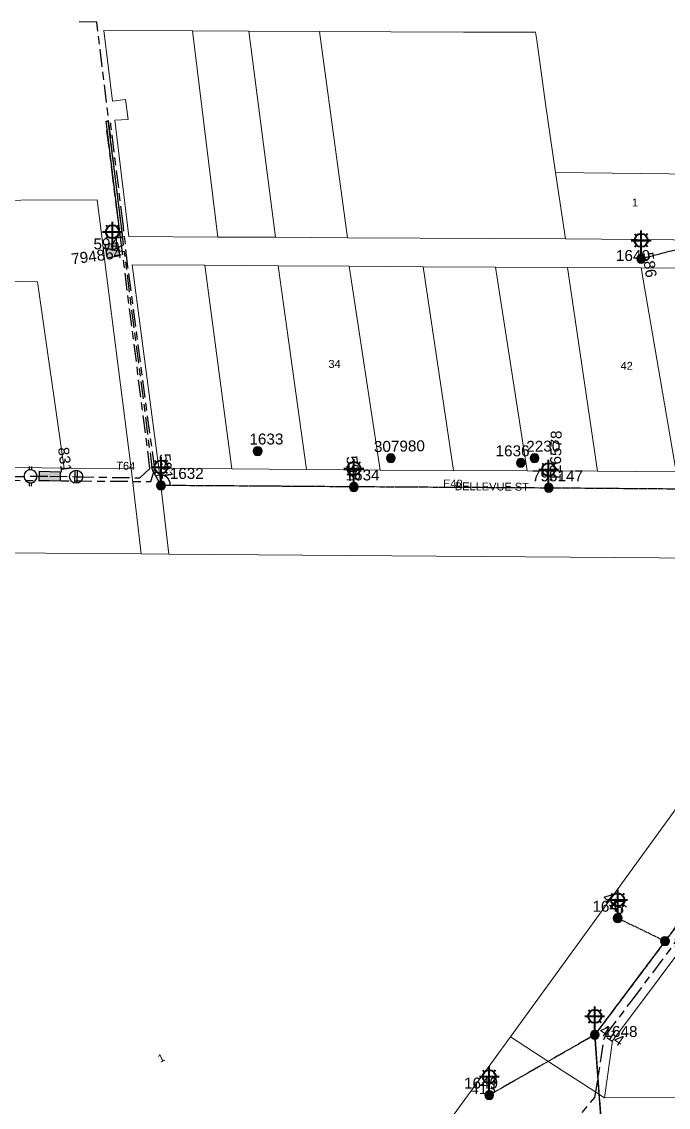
# Model space of a CAD drawing. Header units: metres. Extents: x 315298 to 316343, y 6257802 to 6258556.
# Drawn here: x 315530.3 to 315678, y 6258183.6 to 6258431.5 of the extents above; entities that cross this region are included whole.
import ezdxf
from ezdxf.enums import TextEntityAlignment as Align

# ---------------------------------------------------------------- set-up
doc = ezdxf.new("R2010")
doc.units = ezdxf.units.M
for name, pattern in [('Cable Exist OH', [1, 1, 0]), ('Cable Exist UG', [8.2, 4, -1.2, 1.8, -1.2]), ('DASHED', [0.75, 0.5, -0.25])]:
    doc.linetypes.add(name, pattern=pattern)
doc.layers.get('0').update_dxf_attribs({"color": 6})
for name, color, linetype, lineweight in [('Cadastre Buildings_SP_EXT', 9, 'Continuous', 5), ('Cadastre Land Parcels_SP_EXT', 9, 'Continuous', 5), ('Cadastre Roads_SP_EXT', 9, 'Continuous', 5)]:
    doc.layers.add(name, color=color, linetype=linetype, lineweight=lineweight)
for name, color, linetype in [('Duct_SP_EXT', 7, 'Continuous'), ('Equip_LV_EXT', 7, 'Continuous'), ('Equip_SP_SL_EXT', 7, 'Continuous'), ('Mains_HV_EXT', 7, 'Continuous'), ('Mains_LV_EXT', 7, 'Continuous'), ('Mains_SL_EXT', 7, 'Continuous'), ('OH_Details_SP_MISC', 7, 'Continuous'), ('SupportsOH_SP_TR_HV_LV_SL_EXT', 7, 'Continuous'), ('SupportsUG_SP_LV_EXT', 7, 'Continuous'), ('SupportsUG_SP_LV_SL_EXT', 7, 'Continuous')]:
    doc.layers.add(name, color=color, linetype=linetype)
doc.layers.add('UNKNOWN_FEATURES', color=1, linetype='DASHED', plot=False)
doc.styles.add('COLUMN_LABEL', font='arial.ttf')
doc.styles.add('iecARIAL', font='arial.ttf', dxfattribs={"height": 2})
doc.styles.add('POLE_LABEL', font='arial.ttf')
doc.styles.get("Standard").update_dxf_attribs({"font": 'arial.ttf'})

# ---------------------------------------------------------------- blocks, each defined once
blk = doc.blocks.new('COLUMN_EXT')
blk.add_hatch(color=256).paths.add_polyline_path([(-1.49, 1.48), (-1.49, -1.49), (1.48, -1.49), (1.48, 1.48)])
blk.add_lwpolyline([(-1.49, -1.49), (1.48, -1.49), (1.48, 1.48), (-1.49, 1.48)], close=True)
for tag, height, style, flags, p in [('ASSET_NUM', 2.5, 'COLUMN_LABEL', 8, (2, 2)), ('STRUCTURE_PLANT_NUMBER', 0.2, 'POLE_LABEL', 9, (1.81, 0.03)), ('STREET_CODE', 0.2, 'COLUMN_LABEL', 9, (1.81, -0.2))]:
    blk.add_attdef(tag, text='', height=height, dxfattribs=dict(style=style, flags=flags)).set_placement(p, align=Align.MIDDLE_LEFT)
at = {"flags": 1}
blk.add_attdef('Z', (1.81, -2.35), '', height=0.2, dxfattribs=at)
at = {"flags": 9}
for tag, p in [('COLUMN_TYPE', (1.81, -0.4)), ('OWNED_BY', (1.81, -0.6)), ('STATE', (1.81, -0.8)), ('USAGE', (1.81, -1)), ('STREETNAME', (1.81, -1.6)), ('SUBURB', (1.81, -1.8)), ('LEGEND', (1.81, -1.2)), ('LOCATION', (1.81, -1.4)), ('NOTES', (1.81, -2))]:
    blk.add_attdef(tag, text='', height=0.2, dxfattribs=at).set_placement(p, align=Align.MIDDLE_LEFT)
blk = doc.blocks.new('PILLAR_EXT')
blk.add_hatch(color=256).paths.add_polyline_path([(-2.475, 0.99), (-2.475, -0.99), (2.475, -0.99), (2.475, 0.99)])
blk.add_lwpolyline([(-2.475, -0.99), (2.475, -0.99), (2.475, 0.99), (-2.475, 0.99)], close=True)
at = {"style": 'iecARIAL', "flags": 8}
blk.add_attdef('ASSET_NUM', (1.5, 3.5), '', height=2.5, dxfattribs=at)
for tag, p, flags in [('OWNED_BY', (0, -0.2), 9), ('STATE', (0, -0.4), 9), ('SUPPORT_TYPE', (0, -0.6), 9), ('STREETNAME', (0, -1.8), 9), ('SUBURB', (0, -2), 1), ('USAGE', (0, -0.8), 9), ('LEGEND', (0, -1), 9), ('LOCATION', (0, -1.2), 9), ('NOTES', (0, -1.4), 9), ('PARENT', (0, -1.6), 9)]:
    blk.add_attdef(tag, p, '', height=0.2, dxfattribs=dict(flags=flags))
blk = doc.blocks.new('SL_LANTERN_EXT')
at = {"lineweight": 40}
for p, q in [((-1.46, 5.68), (-1.06, 5.28)), ((0, 1.97), (0, 6.47)), ((1.46, 5.68), (1.06, 5.28)), ((-2.25, 4.22), (2.25, 4.22)), ((-1.46, 2.76), (-1.06, 3.16)), ((0, 0), (0, 2.72)), ((1.46, 2.76), (1.06, 3.16))]:
    blk.add_line(p, q, dxfattribs=at)
blk.add_circle((0, 4.22), 1.5, dxfattribs=at)
at = {"style": 'iecARIAL', "flags": 8}
blk.add_attdef('ASSET_NUM', (1.5, 1.5), '', height=2.5, dxfattribs=at)
for tag, p, height, flags in [('OPERATING_VOLTAGE', (0.98, -1.65), 0.2, 9), ('ORIENTATION', (0.98, -1.85), 0.2, 9), ('OWNED_BY', (0.98, -2.05), 0.2, 9), ('STATE', (0.98, -2.25), 0.2, 9), ('CONSTRUCTED_VOLTAGE', (0.98, -0.65), 0.2, 9), ('CONTROL_TYPE', (0.98, -0.85), 0.2, 9), ('LANTERN_PURPOSE', (0.98, -1.05), 0.2, 9), ('LANTERN_TYPE', (0.98, -1.25), 0.2, 9), ('NO_PHASES', (0.98, -1.45), 0.2, 9), ('USAGE', (0.98, -2.45), 0.2, 9), ('CEXIST', (0.98, -2.65), 0.2, 9), ('LNUMBER', (2.18, -3.25), 2.5, 8), ('CNEW', (0.98, -2.85), 0.2, 9), ('CNUMBER', (0.98, -3.05), 0.2, 9), ('CREMOVE', (0.98, -3.25), 0.2, 9), ('CREPLACE', (0.98, -3.45), 0.2, 9), ('LKINGHEIGHT', (0.98, -3.65), 0.2, 9), ('LBRACKET', (0.98, -3.85), 0.2, 9), ('LBRACKETVOCAB', (0.98, -4.05), 0.2, 9), ('LCATEGORY', (0.98, -4.25), 0.2, 9), ('LCHARGE1', (0.98, -4.45), 0.2, 9), ('LCHARGE1PERCENT', (0.98, -4.65), 0.2, 9), ('LCHARGE2', (0.98, -4.85), 0.2, 9), ('LCHARGE2PERCENT', (0.98, -5.05), 0.2, 9), ('LCHARGE3', (0.98, -5.25), 0.2, 9), ('LCHARGE3PERCENT', (0.98, -5.45), 0.2, 9), ('LEXIST', (0.98, -5.65), 0.2, 9), ('LLAMP', (0.98, -5.85), 0.2, 9), ('LLAMPVOCAB', (0.98, -6.05), 0.2, 9), ('LMAST', (0.98, -6.25), 0.2, 9), ('LMASTVOCAB', (0.98, -6.45), 0.2, 9), ('LNEW', (0.98, -6.65), 0.2, 9), ('LANTNUMBER', (0.98, -6.85), 0.2, 9), ('LOUTREACH', (0.98, -7.25), 0.2, 9), ('LOUTREACHVOCAB', (0.98, -7.45), 0.2, 9), ('STREETNAME', (0.98, -9.25), 0.2, 9), ('SUBURB', (0.98, -9.45), 0.2, 1), ('LRATECODE', (0.98, -7.65), 0.2, 9), ('LREMOVE', (0.98, -7.85), 0.2, 9), ('LREPLACE', (0.98, -8.05), 0.2, 9), ('LTYPE', (0.98, -8.25), 0.2, 9), ('LTYPEVOCAB', (0.98, -8.45), 0.2, 9), ('LEGEND', (0.98, -8.65), 0.2, 9), ('LOCATION', (0.98, -8.85), 0.2, 9), ('NOTES', (0.98, -9.05), 0.2, 9)]:
    blk.add_attdef(tag, p, '', height=height, dxfattribs=dict(flags=flags))
blk = doc.blocks.new('POLE_EXT')
blk.add_hatch(color=256).paths.add_polyline_path([(-1, 0, 1), (1, 0, 1)])
blk.add_lwpolyline([(-1, 0, 1), (1, 0, 1)], format="xyb", close=True)
for tag, height, flags, p in [('pNumber', 2.5, 8, (-17.84, 2.07)), ('OWNED_BY', 0.2, 9, (1.35, -0.4)), ('SPECIAL_USE', 0.2, 9, (1.35, -0.8)), ('STATE', 0.2, 9, (1.35, -1)), ('cLV', 0.2, 9, (1.35, -1.4)), ('hDepth', 0.2, 9, (1.35, -1.6)), ('hDia', 0.2, 9, (1.35, -1.8)), ('cHV', 0.2, 9, (1.35, -2)), ('PARENT', 0.2, 9, (1.35, -0.6)), ('USAGE', 0.2, 9, (1.35, -1.2)), ('LBRACKET', 0.2, 9, (1.35, -2.2)), ('LExisting', 0.2, 9, (1.35, -2.4)), ('cLinedev', 0.2, 9, (1.35, -3.4)), ('pExisting', 0.2, 9, (1.35, -3.8)), ('pFooting', 0.2, 9, (1.35, -4.4)), ('pNew', 0.2, 9, (1.35, -4.6)), ('pRelocate', 0.2, 9, (1.35, -5)), ('LANTNUMBER', 0.2, 9, (1.35, -2.6)), ('LOther', 0.2, 9, (1.35, -2.8)), ('LRemove', 0.2, 9, (1.35, -3)), ('LEGEND', 0.2, 9, (1.35, -3.2)), ('LOCATION', 0.2, 9, (1.35, -3.6)), ('PFNUMBER', 0.2, 9, (1.35, -4)), ('NEWPFNUMBER', 0.2, 9, (1.35, -4.2)), ('pRemove', 0.2, 9, (1.35, -5.2)), ('pReplace', 0.2, 9, (1.35, -5.4)), ('pStay', 0.2, 9, (1.35, -5.6)), ('pType', 0.2, 9, (1.35, -5.8)), ('cspan', 0.2, 9, (1.35, -6)), ('STREETNAME', 0.2, 9, (1.35, -6.2)), ('SUBURB', 0.2, 9, (1.35, -6.4)), ('OPERATED_BY', 0.2, 9, (1.36, -7.01)), ('NOTES', 0.2, 9, (1.35, -6.6)), ('MAINTAINED_BY', 0.2, 9, (1.36, -6.81))]:
    blk.add_attdef(tag, text='', height=height, dxfattribs=dict(flags=flags)).set_placement(p, align=Align.MIDDLE_LEFT)
at = {"style": 'POLE_LABEL'}
for tag, height, flags, p in [('ASSET_NUM', 2.5, 8, (2, 2)), ('STRUCTURE_PLANT_NUMBER', 0.2, 9, (1.35, 0.03)), ('STREET_CODE', 0.2, 9, (1.35, -0.2))]:
    blk.add_attdef(tag, text='', height=height, dxfattribs=dict(at, flags=flags)).set_placement(p, align=Align.MIDDLE_LEFT)
at = {"flags": 1}
blk.add_attdef('Z', (1.35, -7.33), '', height=0.2, dxfattribs=at)
blk = doc.blocks.new('LV_UG_LINKS_CLOSED_EXT')
blk.add_wipeout([(-1.06, 1.06), (-1.18, 0.92), (-1.29, 0.76), (-1.37, 0.59), (-1.43, 0.42), (-1.48, 0.23), (-1.49, 0.05), (-1.49, -0.14), (-1.46, -0.33), (-1.41, -0.51), (-1.33, -0.68), (-1.24, -0.84), (-1.12, -0.99), (-0.99, -1.12), (-0.84, -1.24), (-0.68, -1.33), (-0.51, -1.41), (-0.33, -1.46), (-0.14, -1.49), (0.05, -1.49), (0.23, -1.48), (0.42, -1.43), (0.59, -1.37), (0.76, -1.29), (0.92, -1.18), (1.06, -1.06), (1.18, -0.92), (1.29, -0.76), (1.37, -0.59), (1.43, -0.42), (1.48, -0.23), (1.49, -0.05), (1.49, 0.14), (1.46, 0.33), (1.41, 0.51), (1.33, 0.68), (1.24, 0.84), (1.12, 0.99), (0.99, 1.12), (0.84, 1.24), (0.68, 1.33), (0.51, 1.41), (0.33, 1.46), (0.14, 1.49), (-0.05, 1.49), (-0.23, 1.48), (-0.42, 1.43), (-0.59, 1.37), (-0.76, 1.29), (-0.92, 1.18)])
for p, q in [((-0.25, -1.48), (-0.25, 1.48)), ((0.25, -1.48), (0.25, 1.48))]:
    blk.add_line(p, q)
blk.add_circle((0, 0), 1.5)
at = {"flags": 9}
for tag, p in [('ACTUAL_STATUS', (0, 0)), ('CONSTRUCTED_VOLTAGE', (0, -0.2)), ('OPERATING_VOLTAGE', (0, -0.6)), ('ORIENTATION', (0, -0.8)), ('STATE', (0, -1)), ('SWITCH_TYPE', (0, -1.2)), ('NO_PHASES', (0, -0.4)), ('USAGE', (0, -1.4)), ('NOTES', (0, -1.6))]:
    blk.add_attdef(tag, text='', height=0.2, dxfattribs=at).set_placement(p, align=Align.MIDDLE_LEFT)
at = {"flags": 1}
blk.add_attdef('Z', (0, 0), '', height=0.2, dxfattribs=at)
blk = doc.blocks.new('LV_UG_LINKS_OPEN_EXT')
for p, q in [((-0.25, 1.47), (-0.25, 2.22)), ((0.25, 1.47), (0.25, 2.22)), ((-0.25, -1.47), (-0.25, -2.22)), ((0.25, -1.47), (0.25, -2.22))]:
    blk.add_line(p, q)
at = {"flags": 9}
for tag, p in [('ACTUAL_STATUS', (0, 0)), ('CONSTRUCTED_VOLTAGE', (0, -0.2)), ('OPERATING_VOLTAGE', (0, -0.6)), ('ORIENTATION', (0, -0.8)), ('STATE', (0, -1)), ('SWITCH_TYPE', (0, -1.2)), ('NO_PHASES', (0, -0.4)), ('USAGE', (0, -1.4)), ('NOTES', (0, -1.6))]:
    blk.add_attdef(tag, text='', height=0.2, dxfattribs=at).set_placement(p, align=Align.MIDDLE_LEFT)
at = {"flags": 1}
blk.add_attdef('Z', (0, 0), '', height=0.2, dxfattribs=at)
blk.add_wipeout([(-0.25, 1.47), (-0.43, 1.43), (-0.61, 1.36), (-0.77, 1.28), (-0.93, 1.17), (-1.07, 1.05), (-1.19, 0.9), (-1.29, 0.75), (-1.38, 0.58), (-1.44, 0.4), (-1.48, 0.22), (-1.49, 0.03), (-1.49, -0.16), (-1.45, -0.34), (-1.4, -0.52), (-1.32, -0.69), (-1.23, -0.85), (-1.11, -1), (-0.98, -1.13), (-0.83, -1.24), (-0.66, -1.34), (-0.49, -1.41), (-0.31, -1.46), (-0.13, -1.49), (0.06, -1.49), (0.25, -1.47), (0.43, -1.43), (0.61, -1.36), (0.77, -1.28), (0.93, -1.17), (1.07, -1.05), (1.19, -0.9), (1.29, -0.75), (1.38, -0.58), (1.44, -0.4), (1.48, -0.22), (1.49, -0.03), (1.49, 0.16), (1.45, 0.34), (1.4, 0.52), (1.32, 0.69), (1.23, 0.85), (1.11, 1), (0.98, 1.13), (0.83, 1.24), (0.66, 1.34), (0.49, 1.41), (0.31, 1.46), (0.13, 1.49), (-0.06, 1.49)])
blk.add_lwpolyline([(0, -1.49, 1), (0, 1.49, 1)], format="xyb", close=True)

msp = doc.modelspace()

# ---------------------------------------------------------------- linework, layer by layer
at = {"layer": 'Cadastre Buildings_SP_EXT', "linetype": 'Continuous'}
for points in [[(315569.3, 6258429.44), (315549.07, 6258429.54), (315551, 6258413.38), (315554.03, 6258413.76), (315554.62, 6258409.17), (315551.56, 6258408.99), (315554.79, 6258382.44), (315575.08, 6258382.34), (315569.3, 6258429.44)], [(315582.17, 6258429.39), (315569.3, 6258429.44), (315575.08, 6258382.34), (315588.29, 6258382.29), (315582.17, 6258429.39)], [(315582.17, 6258429.39), (315588.29, 6258382.29), (315604.69, 6258382.18), (315598.3, 6258429.31), (315582.17, 6258429.39)], [(315647.69, 6258429.14), (315631.21, 6258429.15), (315614.6, 6258429.23), (315598.3, 6258429.31), (315604.69, 6258382.18), (315621.32, 6258382.11), (315637.62, 6258382.03), (315654.51, 6258381.89), (315652.29, 6258397.11), (315649.99, 6258412.77), (315647.96, 6258427.27), (315647.69, 6258429.14)], [(315549.38, 6258376.03), (315548.56, 6258382.44), (315547.5, 6258390.8), (315530.08, 6258390.72), (315516.99, 6258390.66), (315519.34, 6258372.36), (315533.91, 6258372.09), (315540.01, 6258329.57), (315555.3, 6258329.45), (315549.38, 6258376.03)], [(315572.09, 6258375.91), (315555.48, 6258376), (315561.59, 6258329.51), (315578.29, 6258329.42), (315572.09, 6258375.91)], [(315588.88, 6258375.76), (315572.09, 6258375.91), (315578.29, 6258329.42), (315595.32, 6258329.24), (315588.88, 6258375.76)], [(315621.99, 6258375.5), (315605.11, 6258375.65), (315612.18, 6258329.11), (315628.93, 6258329.03), (315621.99, 6258375.5)], [(315638.52, 6258375.42), (315621.99, 6258375.5), (315628.93, 6258329.03), (315645.79, 6258328.95), (315638.52, 6258375.42)], [(315655, 6258375.34), (315638.52, 6258375.42), (315645.79, 6258328.95), (315661.84, 6258328.83), (315655, 6258375.34)], [(315688.53, 6258375.18), (315671.82, 6258375.27), (315679.83, 6258328.68), (315696.84, 6258328.53), (315688.53, 6258375.18)], [(315540.01, 6258329.57), (315533.91, 6258372.09), (315519.34, 6258372.36), (315524.69, 6258329.76), (315540.01, 6258329.57)]]:
    msp.add_lwpolyline(points, close=True, dxfattribs=at)
at = {"layer": 'Cadastre Land Parcels_SP_EXT', "linetype": 'Continuous'}
for points in [[(315684.64, 6258396.67), (315652.29, 6258397.11), (315654.51, 6258381.89), (315687.44, 6258381.62), (315684.64, 6258396.67)], [(315605.11, 6258375.65), (315588.88, 6258375.76), (315595.32, 6258329.24), (315612.18, 6258329.11), (315605.11, 6258375.65)], [(315671.82, 6258375.27), (315655, 6258375.34), (315661.84, 6258328.83), (315679.83, 6258328.68), (315671.82, 6258375.27)], [(315505.77, 6258012.16), (315509.75, 6258017.58), (315544.74, 6258065.84), (315559.31, 6258085.98), (315626.45, 6258178.36), (315641.96, 6258199.7), (315721.11, 6258308.71), (315717.15, 6258308.76), (315696.38, 6258308.92), (315563.91, 6258309.91), (315557.6, 6258309.96), (315513.76, 6258310.29), (315402.92, 6258264.09), (315457.44, 6258171.32), (315495.13, 6257997.65), (315505.77, 6258012.16)], [(315727.52, 6258197.28), (315686.63, 6258227.2), (315665.28, 6258198.77), (315663.43, 6258185.73), (315697.48, 6258185.84), (315703.79, 6258185.86), (315708.95, 6258185.88), (315719.14, 6258185.91), (315727.52, 6258197.28)]]:
    msp.add_lwpolyline(points, close=True, dxfattribs=at)
at = {"layer": 'Cadastre Roads_SP_EXT', "linetype": 'Continuous'}
for points in [[(315417.94, 6258330.57), (315363.82, 6258331.03), (315369.79, 6258320.7), (315375.22, 6258311.32), (315475.62, 6258310.57), (315513.76, 6258310.29), (315557.6, 6258309.96), (315556.44, 6258319.72), (315555.3, 6258329.45), (315540.01, 6258329.57), (315524.69, 6258329.76), (315509.18, 6258329.94), (315494.78, 6258330.06), (315479.26, 6258330.16), (315463.77, 6258330.26), (315448.27, 6258330.36), (315417.94, 6258330.57)], [(315561.59, 6258329.51), (315562.74, 6258319.73), (315563.91, 6258309.91), (315696.38, 6258308.92), (315696.61, 6258318.72), (315696.84, 6258328.53), (315679.83, 6258328.68), (315661.84, 6258328.83), (315645.79, 6258328.95), (315628.93, 6258329.03), (315612.18, 6258329.11), (315595.32, 6258329.24), (315578.29, 6258329.42), (315561.59, 6258329.51)], [(315641.96, 6258199.7), (315654.04, 6258191.85), (315658.45, 6258188.98), (315663.43, 6258185.73), (315665.28, 6258198.77), (315686.63, 6258227.2), (315716.17, 6258266.57), (315728.35, 6258282.83), (315734.3, 6258290.84), (315740.75, 6258299.47), (315743.62, 6258303.32), (315721.11, 6258308.71), (315641.96, 6258199.7)]]:
    msp.add_lwpolyline(points, close=True, dxfattribs=at)
at = {"layer": 'Duct_SP_EXT'}
for p, q in [((315549.6, 6258408.78), (315549.84, 6258408.81)), ((315550.07, 6258408.84), (315549.84, 6258408.81)), ((315553.35, 6258382.29), (315550.07, 6258408.84)), ((315552.87, 6258382.23), (315549.6, 6258408.78)), ((315552.87, 6258382.23), (315553.11, 6258382.26)), ((315553.35, 6258382.29), (315553.11, 6258382.26))]:
    msp.add_line(p, q, dxfattribs=at)
at = {"layer": 'Mains_LV_EXT', "linetype": 'Cable Exist UG'}
for points in [[(315551, 6258379.33), (315553.54, 6258380.53), (315553.54, 6258380.53), (315547.44, 6258431.43), (315542.33, 6258431.51)], [(315562.11, 6258325.59), (315560.18, 6258329.1), (315560.18, 6258329.1), (315553.75, 6258378.92), (315553.75, 6258378.92), (315551, 6258379.33)], [(315620.87, 6258090.03), (315633.7, 6258091.2), (315644, 6258165.03), (315644.11, 6258166.1), (315661.28, 6258185.78), (315663.33, 6258199.06), (315663.72, 6258200.04), (315669.55, 6258207.76), (315714.65, 6258267.78), (315739.12, 6258300.67)]]:
    msp.add_lwpolyline(points, dxfattribs=at)
at = {"layer": 'Mains_LV_EXT', "linetype": 'Continuous'}
msp.add_lwpolyline([(315564.19, 6258325.58, 0.609745), (315560.98, 6258327.74)], format="xyb", dxfattribs=at)
at = {"layer": 'Mains_LV_EXT', "linetype": 'Cable Exist OH'}
for points in [[(315606.17, 6258325.28), (315562.11, 6258325.59)], [(315650.68, 6258325), (315606.17, 6258325.28)], [(315695.3, 6258324.64), (315650.68, 6258325)], [(315698.87, 6258250.25), (315677.24, 6258221.42), (315661.23, 6258200.13), (315663.42, 6258170.01)]]:
    msp.add_lwpolyline(points, dxfattribs=at)
at = {"layer": 'Mains_SL_EXT', "linetype": 'Cable Exist OH'}
for points in [[(315691.38, 6258382.38), (315671.83, 6258377.36)], [(315698.87, 6258250.25), (315677.27, 6258221.52)], [(315677.27, 6258221.52), (315666.46, 6258226.74)], [(315677.27, 6258221.52), (315661.23, 6258200.13)], [(315661.23, 6258200.13), (315637.12, 6258186.35)]]:
    msp.add_lwpolyline(points, dxfattribs=at)
at = {"layer": 'OH_Details_SP_MISC', "color": 7, "linetype": 'Continuous', "flags": 128}
msp.add_lwpolyline([(315663.42, 6258170.01), (315661.23, 6258200.13)], dxfattribs=at)
at = {"layer": 'UNKNOWN_FEATURES'}
msp.add_lwpolyline([(315553.01, 6258382.29), (315551.4, 6258382.01)], dxfattribs=at)

# ---------------------------------------------------------------- block references
at = {"layer": 'Equip_SP_SL_EXT'}
ref = msp.add_blockref('SL_LANTERN_EXT', (315551, 6258379.33), dxfattribs=at)
ref.add_attrib('ASSET_NUM', '594', dxfattribs={"layer": '0', "height": 2.5, "rotation": 0.7584, "style": 'iecARIAL'}).set_placement((315552.5, 6258380.83), align=Align.MIDDLE_RIGHT)
ref = msp.add_blockref('SL_LANTERN_EXT', (315671.83, 6258377.36), dxfattribs=at)
ref.add_attrib('ASSET_NUM', '586', dxfattribs={"layer": '0', "height": 2.5, "rotation": 278.6059, "style": 'iecARIAL'}).set_placement((315673.33, 6258378.86), align=Align.MIDDLE_LEFT)
ref = msp.add_blockref('SL_LANTERN_EXT', (315650.68, 6258325), dxfattribs=at)
ref.add_attrib('ASSET_NUM', '126578', dxfattribs={"layer": '0', "height": 2.5, "rotation": 88.76, "style": 'iecARIAL'}).set_placement((315652.18, 6258326.5), align=Align.MIDDLE_LEFT)
ref = msp.add_blockref('SL_LANTERN_EXT', (315562.11, 6258325.59), dxfattribs=at)
ref.add_attrib('ASSET_NUM', '591', dxfattribs={"layer": '0', "height": 2.5, "rotation": 276.3335, "style": 'iecARIAL'}).set_placement((315563.61, 6258327.09), align=Align.MIDDLE_RIGHT)
ref = msp.add_blockref('SL_LANTERN_EXT', (315606.17, 6258325.24), dxfattribs=at)
ref.add_attrib('ASSET_NUM', '592', dxfattribs={"layer": '0', "height": 2.5, "rotation": 277.4944, "style": 'iecARIAL'}).set_placement((315607.67, 6258326.74), align=Align.TOP_RIGHT)
ref = msp.add_blockref('SL_LANTERN_EXT', (315666.46, 6258226.74), dxfattribs=at)
ref.add_attrib('ASSET_NUM', '415', dxfattribs={"layer": '0', "height": 2.5, "rotation": 318.8687, "style": 'iecARIAL'}).set_placement((315667.97, 6258228.24), align=Align.MIDDLE_RIGHT)
ref = msp.add_blockref('SL_LANTERN_EXT', (315661.23, 6258200.13), dxfattribs=at)
ref.add_attrib('ASSET_NUM', '414', dxfattribs={"layer": '0', "height": 2.5, "rotation": 326.4776, "style": 'iecARIAL'}).set_placement((315662.73, 6258201.63), align=Align.MIDDLE_LEFT)
ref = msp.add_blockref('SL_LANTERN_EXT', (315637.12, 6258186.35), dxfattribs=at)
ref.add_attrib('ASSET_NUM', '413', dxfattribs={"layer": '0', "height": 2.5, "rotation": 0.3097, "style": 'iecARIAL'}).set_placement((315638.62, 6258187.85), align=Align.MIDDLE_RIGHT)
at = {"layer": 'SupportsOH_SP_TR_HV_LV_SL_EXT'}
ref = msp.add_blockref('POLE_EXT', (315671.83, 6258377.36), dxfattribs=at)
ref.add_attrib('ASSET_NUM', '1640', dxfattribs={"layer": '0', "height": 2.5, "rotation": 0.0245, "style": 'POLE_LABEL'}).set_placement((315673.83, 6258378.11), align=Align.MIDDLE_RIGHT)
ref = msp.add_blockref('POLE_EXT', (315584.19, 6258333.45), dxfattribs=at)
ref.add_attrib('ASSET_NUM', '1633', dxfattribs={"layer": '0', "height": 2.5, "rotation": 0.0099, "style": 'POLE_LABEL'}).set_placement((315586.19, 6258334.2), align=Align.BOTTOM_CENTER)
ref = msp.add_blockref('POLE_EXT', (315614.62, 6258331.82), dxfattribs=at)
ref.add_attrib('ASSET_NUM', '307980', dxfattribs={"layer": '0', "height": 2.5, "rotation": 1, "style": 'POLE_LABEL'}).set_placement((315616.62, 6258332.57), align=Align.BOTTOM_CENTER)
ref = msp.add_blockref('POLE_EXT', (315644.33, 6258330.75), dxfattribs=at)
ref.add_attrib('ASSET_NUM', '1636', dxfattribs={"layer": '0', "height": 2.5, "rotation": 359.974, "style": 'POLE_LABEL'}).set_placement((315646.33, 6258331.5), align=Align.BOTTOM_RIGHT)
ref = msp.add_blockref('POLE_EXT', (315647.48, 6258331.82), dxfattribs=at)
ref.add_attrib('ASSET_NUM', '2230', dxfattribs={"layer": '0', "height": 2.5, "rotation": 0.7068, "style": 'POLE_LABEL'}).set_placement((315649.48, 6258332.57), align=Align.BOTTOM_CENTER)
ref = msp.add_blockref('POLE_EXT', (315562.11, 6258325.59), dxfattribs=at)
ref.add_attrib('ASSET_NUM', '1632', dxfattribs={"layer": '0', "height": 2.5, "rotation": 0.026, "style": 'POLE_LABEL'}).set_placement((315564.11, 6258326.34), align=Align.BOTTOM_LEFT)
ref = msp.add_blockref('POLE_EXT', (315606.17, 6258325.24), dxfattribs=at)
ref.add_attrib('ASSET_NUM', '1634', dxfattribs={"layer": '0', "height": 2.5, "rotation": 359.938, "style": 'POLE_LABEL'}).set_placement((315608.17, 6258325.99), align=Align.BOTTOM_CENTER)
ref = msp.add_blockref('POLE_EXT', (315650.71, 6258325.04), dxfattribs=at)
ref.add_attrib('ASSET_NUM', '795147', dxfattribs={"layer": '0', "height": 2.5, "rotation": 359.9694, "style": 'POLE_LABEL'}).set_placement((315652.71, 6258325.79), align=Align.BOTTOM_CENTER)
ref = msp.add_blockref('POLE_EXT', (315666.46, 6258226.74), dxfattribs=at)
ref.add_attrib('ASSET_NUM', '1647', dxfattribs={"layer": '0', "height": 2.5, "rotation": 0.0405, "style": 'POLE_LABEL'}).set_placement((315668.46, 6258227.49), align=Align.BOTTOM_RIGHT)
ref = msp.add_blockref('POLE_EXT', (315677.27, 6258221.52), dxfattribs=at)
ref.add_attrib('ASSET_NUM', '307984', dxfattribs={"layer": '0', "height": 2.5, "rotation": 1, "style": 'POLE_LABEL'}).set_placement((315679.27, 6258222.27), align=Align.TOP_LEFT)
ref = msp.add_blockref('POLE_EXT', (315661.23, 6258200.13), dxfattribs=at)
ref.add_attrib('ASSET_NUM', '1648', dxfattribs={"layer": '0', "height": 2.5, "rotation": 359.9396, "style": 'POLE_LABEL'}).set_placement((315663.23, 6258200.88), align=Align.MIDDLE_LEFT)
ref = msp.add_blockref('POLE_EXT', (315637.12, 6258186.35), dxfattribs=at)
ref.add_attrib('ASSET_NUM', '1649', dxfattribs={"layer": '0', "height": 2.5, "rotation": 0.0046, "style": 'POLE_LABEL'}).set_placement((315639.12, 6258187.11), align=Align.BOTTOM_RIGHT)
at = {"layer": 'SupportsUG_SP_LV_EXT'}
ref = msp.add_blockref('PILLAR_EXT', (315536.67, 6258327.7), dxfattribs=dict(at, rotation=178.0816074097843))
ref.add_attrib('ASSET_NUM', '831', dxfattribs={"layer": '0', "height": 2.5, "rotation": 277.0125, "style": 'iecARIAL'}).set_placement((315538.17, 6258331.2), align=Align.BOTTOM_CENTER)
at = {"layer": 'SupportsUG_SP_LV_SL_EXT'}
ref = msp.add_blockref('COLUMN_EXT', (315551, 6258379.33), dxfattribs=dict(at, rotation=9.442800352763323))
ref.add_attrib('ASSET_NUM', '794864', dxfattribs={"layer": '0', "height": 2.5, "rotation": 7.5781, "style": 'COLUMN_LABEL'}).set_placement((315553, 6258380.08), align=Align.TOP_RIGHT)

# ---------------------------------------------------------------- texts
at = {"layer": 'Cadastre Land Parcels_SP_EXT'}
for s, p in [('1', (315669.72, 6258389.32)), ('34', (315600.37, 6258352.44)), ('42', (315667.13, 6258352.03))]:
    msp.add_text(s, height=1.8, dxfattribs=at).set_placement(p)
msp.add_text('1', height=1.8, rotation=25.4602, dxfattribs=at).set_placement((315561.91, 6258193.72))
at = {"layer": 'Cadastre Roads_SP_EXT'}
msp.add_text('BELLEVUE ST', height=1.8, rotation=359.5774, dxfattribs=at).set_placement((315629.25, 6258324.51))
at = {"layer": 'Mains_LV_EXT'}
for s, rotation, p in [('T64', 357.8726, (315551.85, 6258329.26)), ('E40', 359.647, (315626.55, 6258325.15))]:
    msp.add_text(s, height=1.8, rotation=rotation, dxfattribs=at).set_placement(p)

# ---------------------------------------------------------------- next in the draw order: block references
at = {"layer": 'Equip_LV_EXT'}
for name, p, rotation in [('LV_UG_LINKS_OPEN_EXT', (315532.27, 6258327.68), 358.2759063324741), ('LV_UG_LINKS_CLOSED_EXT', (315542.72, 6258327.59), 357.872544044702)]:
    msp.add_blockref(name, p, dxfattribs=dict(at, rotation=rotation))

# ---------------------------------------------------------------- next in the draw order: linework, layer by layer
at = {"layer": 'Mains_HV_EXT', "linetype": 'Cable Exist UG'}
msp.add_lwpolyline([(315358.88, 6258373.63), (315349.02, 6258373.53), (315353.58, 6258345.66), (315361.91, 6258328.14), (315559.82, 6258326.5), (315560.66, 6258329.41), (315554.53, 6258375.55), (315553.44, 6258385.42), (315550.67, 6258407.79), (315550.63, 6258408.43)], dxfattribs=at)
at = {"layer": 'Mains_LV_EXT', "linetype": 'Cable Exist UG'}
for points in [[(315542.72, 6258327.59), (315557.3, 6258327.34), (315559.58, 6258329.47), (315549.67, 6258407.23)], [(315500.72, 6258328.08), (315522.47, 6258327.83), (315523.36, 6258326.25), (315525.87, 6258326.18), (315526.98, 6258327.64), (315532.27, 6258327.68)], [(315532.27, 6258327.68), (315536.67, 6258327.7)], [(315536.67, 6258327.7), (315542.72, 6258327.59)]]:
    msp.add_lwpolyline(points, dxfattribs=at)

doc.saveas('drawing.dxf')
